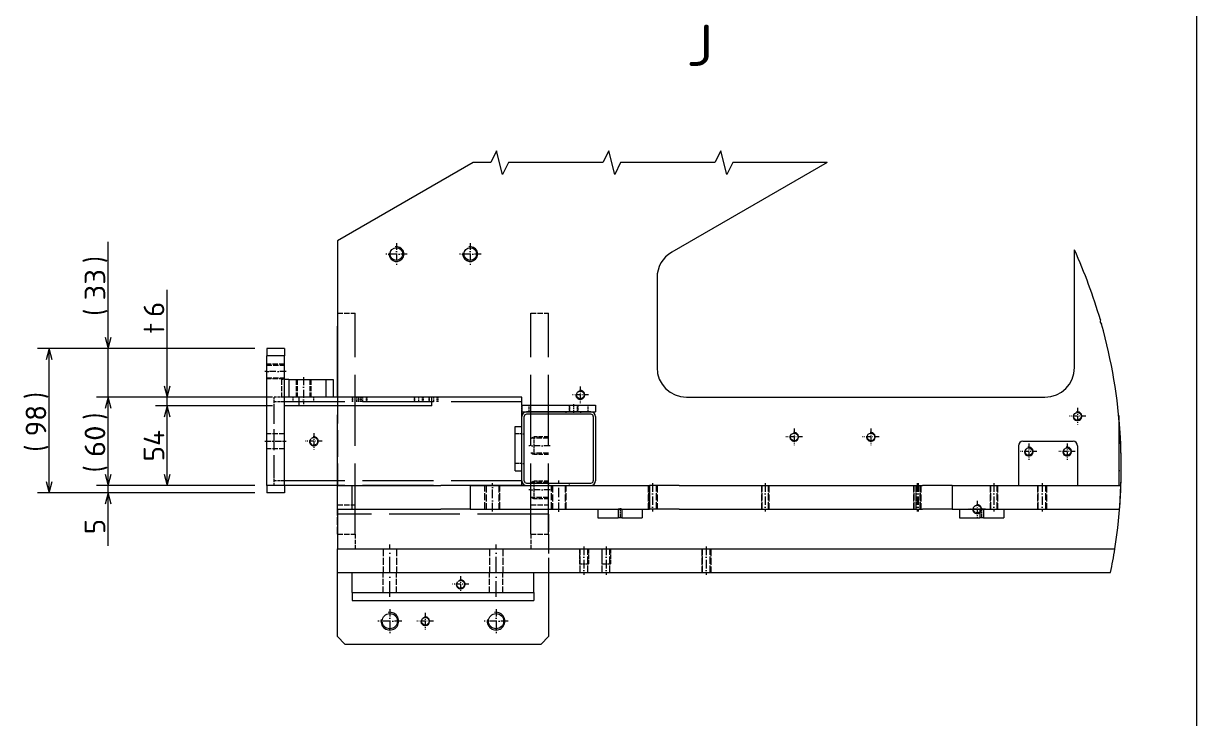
# Model space of a CAD drawing. Extents: x 0 to 1248, y -10 to 833.
# Drawn here: x 965.2 to 1164, y 392.3 to 510.2 of the extents above; entities that cross this region are included whole.
import ezdxf
from ezdxf.enums import TextEntityAlignment as Align

# ---------------------------------------------------------------- set-up
doc = ezdxf.new("R2010")
doc.units = 0
for name, pattern in [('DASHDOT', [18.5, 12, -3, 0.5, -3]), ('DASHED', [15, 12, -3]), ('DASHSPACE', [30, 12, -18])]:
    doc.linetypes.add(name, pattern=pattern)
doc.layers.get('0').update_dxf_attribs({"lineweight": 13})
doc.styles.get("Standard").update_dxf_attribs({"font": 'isocp.shx'})
doc.dimstyles.get("Standard").update_dxf_attribs({"dimtxt": 2.5, "dimasz": 2.5, "dimexe": 1.25, "dimexo": 0.625, "dimtad": 1, "dimcen": 2.5, "dimadec": 0, "dimazin": 0, "dimtfac": 1, "dimtmove": 0, "dimatfit": 0, "dimfxl": 1, "dimarcsym": 0})

# ---------------------------------------------------------------- blocks, each defined once
blk = doc.blocks.new('*D387')
at = {"color": 7, "lineweight": 13}
for p, q in [((1004.413957, 455.07917), (967.563951, 455.07917)), ((969.563951, 430.57917), (969.563951, 455.07917)), ((1004.413957, 430.57917), (967.563951, 430.57917))]:
    blk.add_line(p, q, dxfattribs=at)
for points in [[(970.08159, 453.147316), (969.563951, 455.07917), (969.046312, 453.147316)], [(969.046312, 432.511024), (969.563951, 430.57917), (970.08159, 432.511024)]]:
    blk.add_lwpolyline(points, dxfattribs=at)
for s, p in [(')', (969.063951, 446.506264)), ('(', (969.063951, 437.574043))]:
    blk.add_text(s, height=3.5, rotation=90.000003, dxfattribs=at).set_placement(p)
at = {"color": 7, "lineweight": 13, "width": 0.868247}
blk.add_text('98', height=3.5, rotation=90, dxfattribs=at).set_placement((969.063951, 440.152077), (969.063951, 445.506264), align=Align.FIT)
blk = doc.blocks.new('*D388')
at = {"color": 7, "lineweight": 13}
for p, q in [((979.563951, 421.578697), (979.563951, 436.82917)), ((1004.413957, 431.82917), (977.563951, 431.82917)), ((1004.413957, 430.57917), (977.563951, 430.57917))]:
    blk.add_line(p, q, dxfattribs=at)
for points in [[(979.046312, 433.761024), (979.563951, 431.82917), (980.08159, 433.761024)], [(980.08159, 428.647316), (979.563951, 430.57917), (979.046312, 428.647316)]]:
    blk.add_lwpolyline(points, dxfattribs=at)
at = {"color": 7, "lineweight": 13, "width": 0.913976}
blk.add_text('5', height=3.5, rotation=90, dxfattribs=at).set_placement((979.063951, 423.578697), (979.063951, 426.168297), align=Align.FIT)
blk = doc.blocks.new('*D389')
at = {"color": 7, "lineweight": 13}
for p, q in [((1007.413957, 446.82917), (977.563951, 446.82917)), ((979.563951, 431.82917), (979.563951, 446.82917)), ((1004.413957, 431.82917), (977.563951, 431.82917))]:
    blk.add_line(p, q, dxfattribs=at)
for points in [[(980.08159, 444.897316), (979.563951, 446.82917), (979.046312, 444.897316)], [(979.046312, 433.761024), (979.563951, 431.82917), (980.08159, 433.761024)]]:
    blk.add_lwpolyline(points, dxfattribs=at)
for s, p in [(')', (979.063951, 443.006264)), ('(', (979.063951, 434.074043))]:
    blk.add_text(s, height=3.5, rotation=90.000003, dxfattribs=at).set_placement(p)
at = {"color": 7, "lineweight": 13, "width": 0.868247}
blk.add_text('60', height=3.5, rotation=90, dxfattribs=at).set_placement((979.063951, 436.652077), (979.063951, 442.006264), align=Align.FIT)
blk = doc.blocks.new('*D390')
at = {"color": 7, "lineweight": 13}
for p, q in [((979.563951, 441.82917), (979.563951, 473.135441)), ((1004.413957, 455.07917), (977.563951, 455.07917)), ((1007.413957, 446.82917), (977.563951, 446.82917))]:
    blk.add_line(p, q, dxfattribs=at)
for points in [[(979.046312, 457.011024), (979.563951, 455.07917), (980.08159, 457.011024)], [(980.08159, 444.897316), (979.563951, 446.82917), (979.046312, 444.897316)]]:
    blk.add_lwpolyline(points, dxfattribs=at)
for s, p in [(')', (979.063951, 469.557407)), ('(', (979.063951, 460.625179))]:
    blk.add_text(s, height=3.5, rotation=90.000003, dxfattribs=at).set_placement(p)
at = {"color": 7, "lineweight": 13, "width": 0.868247}
blk.add_text('33', height=3.5, rotation=90, dxfattribs=at).set_placement((979.063951, 463.203217), (979.063951, 468.557404), align=Align.FIT)
blk = doc.blocks.new('*D391')
at = {"color": 7, "lineweight": 13}
for p, q in [((1007.413957, 445.32917), (987.563951, 445.32917)), ((989.563951, 431.82917), (989.563951, 445.32917)), ((1004.413957, 431.82917), (987.563951, 431.82917))]:
    blk.add_line(p, q, dxfattribs=at)
for points in [[(990.08159, 443.397316), (989.563951, 445.32917), (989.046312, 443.397316)], [(989.046312, 433.761024), (989.563951, 431.82917), (990.08159, 433.761024)]]:
    blk.add_lwpolyline(points, dxfattribs=at)
at = {"color": 7, "lineweight": 13, "width": 0.845398}
blk.add_text('54', height=3.5, rotation=90, dxfattribs=at).set_placement((989.063951, 435.902077), (989.063951, 441.256264), align=Align.FIT)
blk = doc.blocks.new('*D392')
at = {"color": 7, "lineweight": 13}
for p, q in [((989.563951, 440.32917), (989.563951, 464.992855)), ((1007.413957, 446.82917), (987.563951, 446.82917)), ((1007.413957, 445.32917), (987.563951, 445.32917))]:
    blk.add_line(p, q, dxfattribs=at)
for points in [[(989.046312, 448.761024), (989.563951, 446.82917), (990.08159, 448.761024)], [(990.08159, 443.397316), (989.563951, 445.32917), (989.046312, 443.397316)]]:
    blk.add_lwpolyline(points, dxfattribs=at)
for s, width, p, p2 in [('6', 0.913975, (989.063951, 460.403259), (989.063951, 462.992855)), ('t', 1.09249, (989.063951, 457.582451), (989.063951, 459.403267))]:
    blk.add_text(s, height=3.5, rotation=90, dxfattribs=dict(at, width=width)).set_placement(p, p2, align=Align.FIT)

msp = doc.modelspace()

# ---------------------------------------------------------------- linework, layer by layer
at = {"color": 7, "lineweight": 25}
for p, q in [((1164, 816), (1164, 25)), ((1041.3912, 486.5955), (1018.4139, 473.3292)), ((1101.3899, 486.5955), (1075.0639, 471.3957)), ((1018.4139, 473.3292), (1018.4139, 446.8292)), ((1143.314, 451.8292), (1143.314, 471.7973)), ((1072.564, 467.0656), (1072.564, 451.8292)), ((1006.414, 455.0792), (1006.414, 453.8292)), ((1009.414, 455.0792), (1006.414, 455.0792)), ((1006.414, 431.8292), (1006.414, 453.8292)), ((1009.414, 453.8292), (1006.414, 453.8292)), ((1009.414, 455.0792), (1009.414, 453.8292)), ((1009.414, 431.8292), (1009.414, 453.8292)), ((1010.164, 449.8292), (1009.4139, 449.8292)), ((1010.164, 449.8292), (1010.164, 446.8292)), ((1010.164, 449.8292), (1016.414, 449.8292)), ((1016.414, 449.8292), (1016.414, 446.8292)), ((1016.414, 449.8292), (1017.664, 449.8292)), ((1017.664, 449.8292), (1017.664, 446.8292)), ((1009.414, 445.3292), (1009.414, 446.8292)), ((1011.914, 446.8292), (1009.414, 446.8292)), ((1009.414, 445.2292), (1009.414, 445.3292)), ((1011.914, 445.3292), (1009.414, 445.3292)), ((1011.914, 445.3292), (1011.914, 446.8292)), ((1034.414, 446.8292), (1011.914, 446.8292)), ((1034.414, 445.3292), (1011.914, 445.3292)), ((1049.664, 446.8292), (1034.414, 446.8292)), ((1034.414, 445.3292), (1034.414, 446.8292)), ((1049.664, 445.4549), (1049.664, 446.8292)), ((1049.664, 445.4542), (1049.664, 444.3292)), ((1049.664, 445.4542), (1062.164, 445.4542)), ((1062.164, 445.4542), (1062.164, 444.3292)), ((1077.564, 446.8292), (1138.314, 446.8292)), ((1009.414, 433.4292), (1009.414, 445.2292)), ((1049.664, 443.5321), (1049.664, 444.3292)), ((1049.664, 444.3292), (1062.164, 444.3292)), ((1049.664, 432.6292), (1049.664, 443.5292)), ((1050.064, 432.6292), (1050.064, 443.5292)), ((1061.364, 444.3292), (1050.464, 444.3292)), ((1061.364, 443.9292), (1050.464, 443.9292)), ((1061.764, 443.5292), (1061.764, 432.6292)), ((1062.164, 443.5292), (1062.164, 432.6292)), ((1150.814, 443.7073), (1150.814, 431.8292)), ((1048.539, 434.3292), (1048.539, 441.8292)), ((1048.539, 441.8292), (1049.664, 441.8292)), ((1049.664, 434.3292), (1049.664, 441.8292)), ((1133.814, 438.5792), (1133.814, 431.8292)), ((1134.564, 439.3292), (1143.064, 439.3292)), ((1143.814, 438.5792), (1143.814, 431.8292)), ((1009.414, 431.8292), (1009.414, 433.4292)), ((1048.539, 434.3292), (1049.664, 434.3292)), ((1006.414, 431.8292), (1006.414, 430.5792)), ((1009.414, 431.8292), (1006.414, 431.8292)), ((1018.4139, 431.8292), (1009.414, 431.8292)), ((1009.414, 431.8292), (1009.414, 430.5792)), ((1018.4139, 431.8292), (1020.914, 431.8292)), ((1018.4139, 427.8292), (1018.4139, 431.8292)), ((1020.914, 431.8292), (1035.914, 431.8292)), ((1020.914, 427.8292), (1020.914, 431.8292)), ((1040.914, 431.8292), (1035.914, 431.8292)), ((1040.914, 431.8292), (1071.314, 431.8292)), ((1040.914, 431.8292), (1040.914, 427.8292)), ((1049.664, 431.8292), (1049.664, 432.6231)), ((1050.464, 432.2292), (1061.364, 432.2292)), ((1050.464, 431.8292), (1061.364, 431.8292)), ((1076.314, 431.8292), (1071.314, 431.8292)), ((1071.314, 431.8292), (1071.314, 427.8292)), ((1076.314, 431.8292), (1117.564, 431.8292)), ((1122.564, 431.8292), (1117.564, 431.8292)), ((1122.564, 431.8292), (1151.1855, 431.8292)), ((1122.564, 431.8292), (1122.564, 427.8292)), ((1151.1855, 431.8292), (1150.814, 431.8292)), ((1009.414, 430.5792), (1006.414, 430.5792)), ((1018.4139, 427.8292), (1018.4139, 421.0792)), ((1018.4139, 427.8292), (1020.914, 427.8292)), ((1020.914, 427.8292), (1035.914, 427.8292)), ((1040.914, 427.8292), (1035.914, 427.8292)), ((1040.914, 427.8292), (1071.314, 427.8292)), ((1062.564, 427.8292), (1062.564, 426.3292)), ((1062.564, 427.8292), (1066.0001, 427.8292)), ((1066.0001, 427.8292), (1066.0001, 426.3292)), ((1066.6278, 427.8292), (1066.0001, 427.8292)), ((1066.6278, 427.8292), (1070.064, 427.8292)), ((1066.6278, 427.8292), (1066.6278, 426.3292)), ((1070.064, 427.8292), (1070.064, 426.3292)), ((1076.314, 427.8292), (1071.314, 427.8292)), ((1076.314, 427.8292), (1117.564, 427.8292)), ((1122.564, 427.8292), (1117.564, 427.8292)), ((1122.564, 427.8292), (1150.9549, 427.8292)), ((1123.814, 427.8292), (1123.814, 426.3292)), ((1123.814, 427.8292), (1127.2501, 427.8292)), ((1127.2501, 427.8292), (1127.2501, 426.3292)), ((1127.8778, 427.8292), (1127.2501, 427.8292)), ((1127.8778, 427.8292), (1131.314, 427.8292)), ((1127.8778, 427.8292), (1127.8778, 426.3292)), ((1131.314, 427.8292), (1131.314, 426.3292)), ((1062.564, 426.3292), (1066.0001, 426.3292)), ((1066.6278, 426.3292), (1066.0001, 426.3292)), ((1066.6278, 426.3292), (1070.064, 426.3292)), ((1123.814, 426.3292), (1127.2501, 426.3292)), ((1127.8778, 426.3292), (1127.2501, 426.3292)), ((1127.8778, 426.3292), (1131.314, 426.3292)), ((1018.4139, 421.0792), (1150.1549, 421.0792)), ((1018.4139, 421.0792), (1150.1549, 421.0792)), ((1018.4139, 417.0792), (1018.4139, 421.0792)), ((1018.4139, 417.0792), (1149.4325, 417.0792)), ((1018.4139, 406.2042), (1018.4139, 417.0792)), ((1020.914, 417.0792), (1051.664, 417.0792)), ((1020.914, 413.7042), (1020.914, 417.0792)), ((1051.664, 413.7042), (1051.664, 417.0792)), ((1054.164, 417.0792), (1054.164, 406.2042)), ((1020.914, 413.7042), (1051.664, 413.7042)), ((1020.914, 413.7042), (1020.914, 412.3292)), ((1051.664, 413.7042), (1051.664, 412.3292)), ((1020.914, 412.3292), (1051.664, 412.3292)), ((1019.664, 404.9542), (1018.4139, 406.2042)), ((1054.164, 406.2042), (1052.914, 404.9542)), ((1019.664, 404.9542), (1052.914, 404.9542))]:
    msp.add_line(p, q, dxfattribs=at)
at = {"color": 7, "linetype": 'DASHDOT', "lineweight": 13, "ltscale": 0.09125}
for p, q in [((1028.414, 472.9042), (1028.414, 469.2542)), ((1040.914, 472.9042), (1040.914, 469.2542)), ((1030.239, 471.0792), (1026.5889, 471.0792)), ((1042.739, 471.0792), (1039.0889, 471.0792))]:
    msp.add_line(p, q, dxfattribs=at)
at = {"color": 7, "linetype": 'DASHED', "lineweight": 13, "ltscale": 0.075}
for p, q in [((1018.4139, 461.0792), (1021.414, 461.0792)), ((1051.164, 461.0792), (1054.164, 461.0792)), ((1009.414, 453.8292), (1006.414, 453.8292)), ((1009.414, 452.4042), (1006.414, 452.4042)), ((1009.414, 452.4042), (1006.414, 452.4042)), ((1006.414, 452.2292), (1009.414, 452.2292)), ((1006.414, 452.2292), (1009.414, 452.2292)), ((1006.414, 450.0792), (1009.414, 450.0792)), ((1006.414, 450.0792), (1009.414, 450.0792)), ((1009.414, 449.9042), (1006.414, 449.9042)), ((1009.414, 449.9042), (1006.414, 449.9042)), ((1008.914, 449.8292), (1008.914, 446.8292)), ((1010.164, 449.8292), (1010.164, 446.8292)), ((1011.414, 449.8292), (1011.414, 446.8292)), ((1011.414, 449.8292), (1011.414, 446.8292)), ((1011.589, 449.8292), (1011.589, 446.8292)), ((1011.589, 449.8292), (1011.589, 446.8292)), ((1013.739, 449.8292), (1013.739, 446.8292)), ((1013.739, 449.8292), (1013.739, 446.8292)), ((1013.914, 449.8292), (1013.914, 446.8292)), ((1013.914, 449.8292), (1013.914, 446.8292)), ((1016.414, 449.8292), (1016.414, 446.8292)), ((1009.414, 440.5792), (1006.414, 440.5792)), ((1054.164, 439.8667), (1051.164, 439.8667)), ((1009.414, 438.0792), (1006.414, 438.0792)), ((1054.164, 437.2917), (1051.164, 437.2917)), ((1009.414, 431.8292), (1006.414, 431.8292)), ((1054.164, 432.3667), (1051.164, 432.3667)), ((1054.164, 429.7917), (1051.164, 429.7917)), ((1018.4139, 428.5792), (1021.414, 428.5792)), ((1051.164, 428.5792), (1054.164, 428.5792)), ((1018.4139, 423.5792), (1021.414, 423.5792)), ((1051.164, 423.5792), (1054.164, 423.5792))]:
    msp.add_line(p, q, dxfattribs=at)
at = {"color": 7, "linetype": 'DASHED', "lineweight": 13}
for p, q in [((1018.4139, 431.8292), (1018.4139, 461.0792)), ((1021.414, 423.5792), (1021.414, 461.0792)), ((1051.164, 423.5792), (1051.164, 461.0792)), ((1054.164, 423.5792), (1054.164, 461.0792)), ((1049.664, 446.0292), (1009.414, 446.0292)), ((1049.664, 432.6292), (1009.414, 432.6292)), ((1049.664, 431.8292), (1018.4139, 431.8292)), ((1054.164, 426.9542), (1018.4139, 426.9542))]:
    msp.add_line(p, q, dxfattribs=at)
at = {"color": 7, "linetype": 'DASHDOT', "lineweight": 13, "ltscale": 0.090004}
for p, q in [((1009.714, 451.1542), (1006.1138, 451.1542)), ((1054.464, 438.5792), (1050.8638, 438.5792)), ((1054.464, 431.0792), (1050.8638, 431.0792))]:
    msp.add_line(p, q, dxfattribs=at)
at = {"color": 7, "linetype": 'DASHED', "lineweight": 13, "ltscale": 0.012499}
for p, q in [((1009.4139, 449.8292), (1008.914, 449.8292)), ((1009.4139, 446.8292), (1008.914, 446.8292))]:
    msp.add_line(p, q, dxfattribs=at)
at = {"color": 7, "linetype": 'DASHDOT', "lineweight": 13, "ltscale": 0.114004}
msp.add_line((1012.664, 450.2092), (1012.664, 445.649), dxfattribs=at)
at = {"color": 7, "linetype": 'DASHDOT', "lineweight": 13, "ltscale": 0.07}
for p, q in [((1059.564, 448.6042), (1059.564, 445.8042)), ((1060.9639, 447.2042), (1058.164, 447.2042)), ((1145.214, 443.5792), (1142.414, 443.5792)), ((1143.814, 444.9792), (1143.814, 442.1792)), ((1095.814, 441.4792), (1095.814, 438.6792)), ((1108.814, 441.4792), (1108.814, 438.6792)), ((1014.414, 440.7292), (1014.414, 437.9292)), ((1097.214, 440.0792), (1094.414, 440.0792)), ((1110.214, 440.0792), (1107.414, 440.0792)), ((1015.814, 439.3292), (1013.0139, 439.3292)), ((1128.214, 427.8292), (1125.414, 427.8292)), ((1126.814, 429.2292), (1126.814, 426.4292)), ((1039.289, 416.4792), (1039.289, 413.6792)), ((1040.689, 415.0792), (1037.8889, 415.0792)), ((1033.289, 410.2292), (1033.289, 407.4292)), ((1034.689, 408.8292), (1031.8889, 408.8292))]:
    msp.add_line(p, q, dxfattribs=at)
at = {"color": 7, "linetype": 'DASHED', "lineweight": 13, "ltscale": 0.043749}
for p, q in [((1009.4139, 446.8292), (1007.664, 446.8292)), ((1009.4139, 446.0292), (1007.664, 446.0292)), ((1009.4139, 432.6292), (1007.664, 432.6292)), ((1009.4139, 431.8292), (1007.664, 431.8292))]:
    msp.add_line(p, q, dxfattribs=at)
at = {"color": 7, "linetype": 'DASHED', "lineweight": 13, "ltscale": 0.04}
for p, q in [((1007.664, 445.2292), (1007.664, 446.8292)), ((1007.664, 431.8292), (1007.664, 433.4292))]:
    msp.add_line(p, q, dxfattribs=at)
at = {"color": 7, "linetype": 'DASHED', "lineweight": 13, "ltscale": 0.0375}
for p, q in [((1009.414, 445.3292), (1009.414, 446.8292)), ((1051.664, 440.0792), (1051.664, 438.5792)), ((1051.664, 438.5792), (1051.664, 437.0792)), ((1051.664, 432.5792), (1051.664, 431.0792)), ((1051.664, 431.0792), (1051.664, 429.5792)), ((1059.439, 418.5792), (1060.939, 418.5792)), ((1063.189, 418.5792), (1064.689, 418.5792))]:
    msp.add_line(p, q, dxfattribs=at)
at = {"color": 7, "linetype": 'DASHED', "lineweight": 13, "ltscale": 0.02}
for p, q in [((1010.914, 446.0292), (1010.914, 446.8292)), ((1014.414, 446.0292), (1014.414, 446.8292)), ((1020.914, 446.8292), (1020.914, 446.0292)), ((1021.014, 446.0292), (1021.014, 446.8292)), ((1021.914, 446.8292), (1021.914, 446.0292)), ((1022.014, 446.0292), (1022.014, 446.8292)), ((1022.314, 446.0292), (1022.314, 446.8292)), ((1022.414, 446.8292), (1022.414, 446.0292)), ((1023.314, 446.0292), (1023.314, 446.8292)), ((1023.414, 446.8292), (1023.414, 446.0292)), ((1031.414, 446.8292), (1031.414, 446.0292)), ((1031.514, 446.0292), (1031.514, 446.8292)), ((1032.814, 446.0292), (1032.814, 446.8292)), ((1032.914, 446.8292), (1032.914, 446.0292)), ((1033.914, 446.8292), (1033.914, 446.0292)), ((1034.014, 446.0292), (1034.014, 446.8292)), ((1035.314, 446.0292), (1035.314, 446.8292)), ((1035.414, 446.8292), (1035.414, 446.0292))]:
    msp.add_line(p, q, dxfattribs=at)
at = {"color": 7, "linetype": 'DASHED', "lineweight": 13, "ltscale": 0.375}
msp.add_line((1018.4139, 446.8292), (1018.4139, 431.8292), dxfattribs=at)
at = {"color": 7, "linetype": 'DASHDOT', "lineweight": 13, "ltscale": 0.024004}
for p, q in [((1021.664, 446.9092), (1021.664, 445.949)), ((1022.664, 446.9092), (1022.664, 445.949)), ((1032.164, 446.9092), (1032.164, 445.949)), ((1034.664, 446.9092), (1034.664, 445.949))]:
    msp.add_line(p, q, dxfattribs=at)
at = {"color": 7, "linetype": 'DASHED', "lineweight": 13, "ltscale": 0.005643}
msp.add_line((1049.664, 445.2292), (1049.664, 445.4549), dxfattribs=at)
at = {"color": 7, "linetype": 'DASHED', "lineweight": 13, "ltscale": 0.028125}
for p, q in [((1050.914, 444.3292), (1050.914, 445.4542)), ((1050.914, 444.3292), (1050.914, 445.4542)), ((1050.914, 444.3292), (1050.914, 445.4542)), ((1057.664, 445.4542), (1057.664, 444.3292)), ((1057.664, 445.4542), (1057.664, 444.3292)), ((1057.664, 445.4542), (1057.664, 444.3292)), ((1057.764, 444.3292), (1057.764, 445.4542)), ((1057.764, 444.3292), (1057.764, 445.4542)), ((1057.764, 444.3292), (1057.764, 445.4542)), ((1059.064, 444.3292), (1059.064, 445.4542)), ((1059.064, 444.3292), (1059.064, 445.4542)), ((1059.064, 444.3292), (1059.064, 445.4542)), ((1059.164, 445.4542), (1059.164, 444.3292)), ((1059.164, 445.4542), (1059.164, 444.3292)), ((1059.164, 445.4542), (1059.164, 444.3292)), ((1060.914, 444.3292), (1060.914, 445.4542)), ((1060.914, 444.3292), (1060.914, 445.4542)), ((1060.914, 444.3292), (1060.914, 445.4542)), ((1049.664, 440.5792), (1048.539, 440.5792)), ((1049.664, 435.5792), (1048.539, 435.5792))]:
    msp.add_line(p, q, dxfattribs=at)
at = {"color": 7, "linetype": 'DASHDOT', "lineweight": 13, "ltscale": 0.045754}
msp.add_line((1058.414, 445.6067), (1058.414, 443.7765), dxfattribs=at)
at = {"color": 7, "linetype": 'DASHED', "lineweight": 13, "ltscale": 0.295}
msp.add_line((1007.664, 433.4292), (1007.664, 445.2292), dxfattribs=at)
at = {"color": 7, "linetype": 'DASHED', "lineweight": 13, "ltscale": 0.0225}
for p, q in [((1049.664, 444.3292), (1049.664, 445.2292)), ((1049.664, 433.4292), (1049.664, 434.3292))]:
    msp.add_line(p, q, dxfattribs=at)
at = {"color": 7, "linetype": 'DASHED', "lineweight": 13, "ltscale": 0.042572}
msp.add_line((1049.664, 441.8292), (1049.664, 443.5321), dxfattribs=at)
at = {"color": 7, "linetype": 'DASHED', "lineweight": 13, "ltscale": 0.01}
for p, q in [((1057.164, 443.9292), (1057.164, 444.3292)), ((1057.164, 443.9292), (1057.164, 444.3292)), ((1057.164, 443.9292), (1057.164, 444.3292)), ((1059.664, 443.9292), (1059.664, 444.3292)), ((1059.664, 443.9292), (1059.664, 444.3292)), ((1059.664, 443.9292), (1059.664, 444.3292)), ((1049.664, 440.5792), (1050.064, 440.5792)), ((1049.664, 435.5792), (1050.064, 435.5792)), ((1054.164, 432.2292), (1054.164, 431.8292)), ((1057.664, 432.2292), (1057.664, 431.8292))]:
    msp.add_line(p, q, dxfattribs=at)
at = {"color": 7, "linetype": 'DASHED', "lineweight": 13, "ltscale": 0.010625}
for p, q in [((1051.2959, 439.8667), (1051.664, 440.0792)), ((1051.2959, 437.2917), (1051.664, 437.0792)), ((1051.2959, 432.3667), (1051.664, 432.5792)), ((1051.2959, 429.7917), (1051.664, 429.5792))]:
    msp.add_line(p, q, dxfattribs=at)
at = {"color": 7, "linetype": 'DASHED', "lineweight": 13, "ltscale": 0.0625}
for p, q in [((1054.164, 440.0792), (1051.664, 440.0792)), ((1054.164, 437.0792), (1051.664, 437.0792)), ((1054.164, 432.5792), (1051.664, 432.5792)), ((1054.164, 429.5792), (1051.664, 429.5792)), ((1018.4139, 423.5792), (1018.4139, 421.0792)), ((1021.414, 423.5792), (1021.414, 421.0792)), ((1051.164, 423.5792), (1051.164, 421.0792)), ((1054.164, 423.5792), (1054.164, 421.0792)), ((1059.439, 421.0792), (1059.439, 418.5792)), ((1060.939, 421.0792), (1060.939, 418.5792)), ((1063.189, 421.0792), (1063.189, 418.5792)), ((1064.689, 421.0792), (1064.689, 418.5792))]:
    msp.add_line(p, q, dxfattribs=at)
at = {"color": 7, "linetype": 'DASHDOT', "lineweight": 13, "ltscale": 0.09}
msp.add_line((1006.114, 439.3292), (1009.7139, 439.3292), dxfattribs=at)
at = {"color": 7, "linetype": 'DASHDOT', "lineweight": 13, "ltscale": 0.06875}
for p, q in [((1136.939, 437.5792), (1134.189, 437.5792)), ((1135.564, 438.9542), (1135.564, 436.2042)), ((1143.439, 437.5792), (1140.689, 437.5792)), ((1142.064, 438.9542), (1142.064, 436.2042))]:
    msp.add_line(p, q, dxfattribs=at)
at = {"color": 7, "linetype": 'DASHED', "lineweight": 13, "ltscale": 0.020152}
msp.add_line((1049.664, 432.6231), (1049.664, 433.4292), dxfattribs=at)
at = {"color": 7, "linetype": 'DASHED', "lineweight": 13, "ltscale": 0.010614}
msp.add_line((1151.2385, 434.3292), (1150.814, 434.3292), dxfattribs=at)
at = {"color": 7, "linetype": 'DASHED', "lineweight": 13, "ltscale": 0.1}
for p, q in [((1020.914, 427.8292), (1020.914, 431.8292)), ((1020.914, 427.8292), (1020.914, 431.8292)), ((1043.414, 427.8292), (1043.414, 431.8292)), ((1043.589, 431.8292), (1043.589, 427.8292)), ((1045.739, 431.8292), (1045.739, 427.8292)), ((1045.914, 427.8292), (1045.914, 431.8292)), ((1054.664, 427.8292), (1054.664, 431.8292)), ((1054.839, 431.8292), (1054.839, 427.8292)), ((1056.989, 431.8292), (1056.989, 427.8292)), ((1057.164, 427.8292), (1057.164, 431.8292)), ((1071.064, 431.8292), (1071.064, 427.8292)), ((1071.164, 427.8292), (1071.164, 431.8292)), ((1072.464, 427.8292), (1072.464, 431.8292)), ((1072.564, 431.8292), (1072.564, 427.8292)), ((1090.289, 431.8292), (1090.289, 427.8292)), ((1090.3765, 427.8292), (1090.3765, 431.8292)), ((1091.4515, 427.8292), (1091.4515, 431.8292)), ((1091.539, 431.8292), (1091.539, 427.8292)), ((1116.039, 431.8292), (1116.039, 427.8292)), ((1116.1265, 427.8292), (1116.1265, 431.8292)), ((1116.439, 431.8292), (1116.439, 427.8292)), ((1116.439, 431.8292), (1116.439, 427.8292)), ((1116.489, 427.8292), (1116.489, 431.8292)), ((1116.489, 427.8292), (1116.489, 431.8292)), ((1117.139, 427.8292), (1117.139, 431.8292)), ((1117.139, 427.8292), (1117.139, 431.8292)), ((1117.189, 431.8292), (1117.189, 427.8292)), ((1117.189, 431.8292), (1117.189, 427.8292)), ((1117.2015, 427.8292), (1117.2015, 431.8292)), ((1117.289, 431.8292), (1117.289, 427.8292)), ((1129.039, 431.8292), (1129.039, 427.8292)), ((1129.1265, 427.8292), (1129.1265, 431.8292)), ((1130.2015, 427.8292), (1130.2015, 431.8292)), ((1130.289, 431.8292), (1130.289, 427.8292)), ((1137.064, 431.8292), (1137.064, 427.8292)), ((1137.164, 427.8292), (1137.164, 431.8292)), ((1138.464, 427.8292), (1138.464, 431.8292)), ((1138.564, 431.8292), (1138.564, 427.8292)), ((1018.4139, 417.0792), (1018.4139, 421.0792)), ((1026.164, 421.0792), (1026.164, 417.0792)), ((1026.164, 421.0792), (1026.164, 417.0792)), ((1028.414, 421.0792), (1028.414, 417.0792)), ((1028.414, 421.0792), (1028.414, 417.0792)), ((1044.164, 421.0792), (1044.164, 417.0792)), ((1044.164, 421.0792), (1044.164, 417.0792)), ((1046.414, 421.0792), (1046.414, 417.0792)), ((1046.414, 421.0792), (1046.414, 417.0792)), ((1059.539, 417.0792), (1059.539, 421.0792)), ((1060.839, 417.0792), (1060.839, 421.0792)), ((1063.289, 417.0792), (1063.289, 421.0792)), ((1064.589, 417.0792), (1064.589, 421.0792)), ((1080.164, 421.0792), (1080.164, 417.0792)), ((1080.264, 417.0792), (1080.264, 421.0792)), ((1081.564, 417.0792), (1081.564, 421.0792)), ((1081.664, 421.0792), (1081.664, 417.0792))]:
    msp.add_line(p, q, dxfattribs=at)
at = {"color": 7, "linetype": 'DASHDOT', "lineweight": 13, "ltscale": 0.12}
msp.add_line((1044.664, 427.4292), (1044.664, 432.2292), dxfattribs=at)
at = {"color": 7, "linetype": 'DASHDOT', "lineweight": 13, "ltscale": 0.132}
msp.add_line((1055.914, 427.3892), (1055.914, 432.6692), dxfattribs=at)
at = {"color": 7, "linetype": 'DASHDOT', "lineweight": 13, "ltscale": 0.120004}
for p, q in [((1071.814, 432.2292), (1071.814, 427.429)), ((1090.914, 432.2292), (1090.914, 427.429)), ((1116.664, 432.2292), (1116.664, 427.429)), ((1116.814, 432.2292), (1116.814, 427.429)), ((1129.664, 432.2292), (1129.664, 427.429)), ((1137.814, 432.2292), (1137.814, 427.429)), ((1060.189, 421.4792), (1060.189, 416.679)), ((1063.939, 421.4792), (1063.939, 416.679)), ((1080.914, 421.4792), (1080.914, 416.679))]:
    msp.add_line(p, q, dxfattribs=at)
at = {"color": 7, "linetype": 'DASHED', "lineweight": 13, "ltscale": 0.25}
msp.add_line((1133.814, 431.8292), (1143.814, 431.8292), dxfattribs=at)
at = {"color": 7, "linetype": 'DASHED', "lineweight": 13, "ltscale": 0.10625}
msp.add_line((1018.4139, 423.5792), (1018.4139, 427.8292), dxfattribs=at)
at = {"color": 7, "linetype": 'DASHDOT', "lineweight": 13, "ltscale": 0.045004}
for p, q in [((1066.314, 427.9792), (1066.314, 426.179)), ((1127.564, 427.9792), (1127.564, 426.179))]:
    msp.add_line(p, q, dxfattribs=at)
at = {"color": 7, "linetype": 'DASHED', "lineweight": 13, "ltscale": 0.246875}
msp.add_line((1054.164, 426.9542), (1054.164, 417.0792), dxfattribs=at)
at = {"color": 7, "linetype": 'DASHDOT', "lineweight": 13, "ltscale": 0.221254}
for p, q in [((1027.289, 412.9665), (1027.289, 421.8167)), ((1045.289, 412.9665), (1045.289, 421.8167))]:
    msp.add_line(p, q, dxfattribs=at)
at = {"color": 7, "linetype": 'DASHED', "lineweight": 13, "ltscale": 0.005}
for p, q in [((1059.439, 418.5792), (1059.539, 418.406)), ((1060.939, 418.5792), (1060.839, 418.406)), ((1063.189, 418.5792), (1063.289, 418.406)), ((1064.689, 418.5792), (1064.589, 418.406))]:
    msp.add_line(p, q, dxfattribs=at)
at = {"color": 7, "linetype": 'DASHED', "lineweight": 13, "ltscale": 0.084375}
for p, q in [((1026.164, 413.7042), (1026.164, 417.0792)), ((1026.164, 413.7042), (1026.164, 417.0792)), ((1028.414, 413.7042), (1028.414, 417.0792)), ((1028.414, 413.7042), (1028.414, 417.0792)), ((1044.164, 413.7042), (1044.164, 417.0792)), ((1044.164, 413.7042), (1044.164, 417.0792)), ((1046.414, 413.7042), (1046.414, 417.0792)), ((1046.414, 413.7042), (1046.414, 417.0792))]:
    msp.add_line(p, q, dxfattribs=at)
at = {"color": 7, "linetype": 'DASHDOT', "lineweight": 13, "ltscale": 0.101875}
for p, q in [((1027.289, 410.8667), (1027.289, 406.7917)), ((1045.289, 410.8667), (1045.289, 406.7917)), ((1029.3264, 408.8292), (1025.2515, 408.8292)), ((1047.3264, 408.8292), (1043.2515, 408.8292))]:
    msp.add_line(p, q, dxfattribs=at)
at = {"color": 7, "lineweight": 13}
msp.add_lwpolyline([(1101.3899, 486.5955), (1085.3899, 486.5955), (1084.3899, 484.5955), (1083.3899, 488.5955), (1082.3899, 486.5955), (1066.3899, 486.5955), (1065.3899, 484.5955), (1064.3899, 488.5955), (1063.3899, 486.5955), (1047.3899, 486.5955), (1046.3899, 484.5955), (1045.3899, 488.5955), (1044.3899, 486.5955), (1041.3912, 486.5955)], dxfattribs=at)
at = {"color": 7, "lineweight": 25}
for centre, radius in [((1028.414, 471.0792), 1.075), ((1040.914, 471.0792), 1.075), ((1059.564, 447.2042), 0.65), ((1143.814, 443.5792), 0.65), ((1095.814, 440.0792), 0.65), ((1108.814, 440.0792), 0.65), ((1135.564, 437.5792), 0.625), ((1142.064, 437.5792), 0.625), ((1027.289, 408.8292), 1.2875), ((1045.289, 408.8292), 1.2875), ((1033.289, 408.8292), 0.65)]:
    msp.add_circle(centre, radius, dxfattribs=at)
at = {"color": 7, "linetype": 'DASHED', "lineweight": 13, "ltscale": 0.043333}
for centre in [(1014.414, 439.3292), (1126.814, 427.8292), (1039.289, 415.0792)]:
    msp.add_circle(centre, 0.65, dxfattribs=at)
at = {"color": 7, "lineweight": 13}
for centre, radius, start, end in [((1028.414, 471.0792), 1.25, 169.999993, 100.000014), ((1040.914, 471.0792), 1.25, 169.999993, 100.000014), ((1061.764, 434.9773), 89.4769, 16.179133, 24.299292), ((1061.764, 434.9773), 89.4769, 351.064294, 15.70962), ((1143.814, 443.5792), 0.75, 169.999993, 100.000014), ((1061.764, 434.9773), 89.4769, 357.983728, 5.599136), ((1095.814, 440.0792), 0.75, 169.999993, 100.000014), ((1108.814, 440.0792), 0.75, 169.999993, 100.000014), ((1135.564, 437.5792), 0.75, 169.999993, 100.000014), ((1142.064, 437.5792), 0.75, 169.999993, 100.000014), ((1061.764, 434.9773), 89.4769, 355.417896, 357.983728), ((1061.764, 434.9773), 89.4769, 348.461268, 351.064294), ((1027.289, 408.8292), 1.5, 169.999993, 100.000014), ((1033.289, 408.8292), 0.75, 169.999993, 100.000014), ((1045.289, 408.8292), 1.5, 169.999993, 100.000014)]:
    msp.add_arc(centre, radius, start, end, dxfattribs=at)
at = {"color": 7, "lineweight": 25}
for centre, radius, start, end in [((1077.564, 467.0656), 5, 120.000728, 180), ((1148.314, 459.7042), 0.65, 161.610366, 230.278387), ((1077.564, 451.8292), 5, 180, 270), ((1138.314, 451.8292), 5, 270, 0), ((1050.464, 443.5292), 0.8, 90, 180), ((1050.464, 443.5292), 0.4, 90, 180), ((1061.364, 443.5292), 0.8, 0, 90), ((1061.364, 443.5292), 0.4, 0, 90), ((1134.564, 438.5792), 0.75, 90, 180), ((1143.064, 438.5792), 0.75, 0, 90), ((1050.464, 432.6292), 0.8, 180, 270), ((1050.464, 432.6292), 0.4, 180, 270), ((1061.364, 432.6292), 0.8, 270, 0), ((1061.364, 432.6292), 0.4, 270, 360)]:
    msp.add_arc(centre, radius, start, end, dxfattribs=at)
at = {"color": 7, "linetype": 'DASHSPACE', "lineweight": 13}
for centre in [(1059.564, 447.2042), (1014.414, 439.3292), (1126.814, 427.8292), (1039.289, 415.0792)]:
    msp.add_arc(centre, 0.75, 169.999993, 100.000014, dxfattribs=at)

# ---------------------------------------------------------------- texts
at = {"color": 7, "lineweight": 13, "width": 1.148718}
msp.add_text('J', height=7, dxfattribs=at).set_placement((1077.5375, 502.9806), (1082.1323, 502.9806), align=Align.FIT)

# ---------------------------------------------------------------- dimensions: what is measured, and where the dimension line sits
at = {"lineweight": 0}
for base, p1, p2, text, picture, middle, dimtype in [((979.564, 446.8292), (1006.414, 455.0792), (1009.414, 446.8292), '(<>)', '*D390', (979.564, 465.8803), 160), ((989.564, 445.3292), (1009.414, 446.8292), (1009.414, 445.3292), 't<>', '*D392', (989.564, 460.2877), 161), ((969.564, 430.5792), (1006.414, 455.0792), (1006.414, 430.5792), '(<>)', '*D387', (969.564, 442.8292), 161), ((979.564, 431.8292), (1009.414, 446.8292), (1006.414, 431.8292), '(<>)', '*D389', (979.564, 439.3292), 160)]:
    dim = msp.add_linear_dim(base=base, p1=p1, p2=p2, angle=270, text=text, dimstyle='STANDARD', override={"dimlfac": 4}, dxfattribs=at)
    dim.commit()
    dim.dimension.update_dxf_attribs({"geometry": picture, "text_midpoint": middle, "dimtype": dimtype})
for base, p1, p2, picture, middle, dimtype in [((989.564, 431.8292), (1009.414, 445.3292), (1006.414, 431.8292), '*D391', (989.564, 438.5792), 160), ((979.564, 430.5792), (1006.414, 431.8292), (1006.414, 430.5792), '*D388', (979.564, 424.8735), 161)]:
    dim = msp.add_linear_dim(base=base, p1=p1, p2=p2, angle=270, dimstyle='STANDARD', override={"dimlfac": 4}, dxfattribs=at)
    dim.commit()
    dim.dimension.update_dxf_attribs({"geometry": picture, "text_midpoint": middle, "dimtype": dimtype})

doc.saveas('drawing.dxf')
